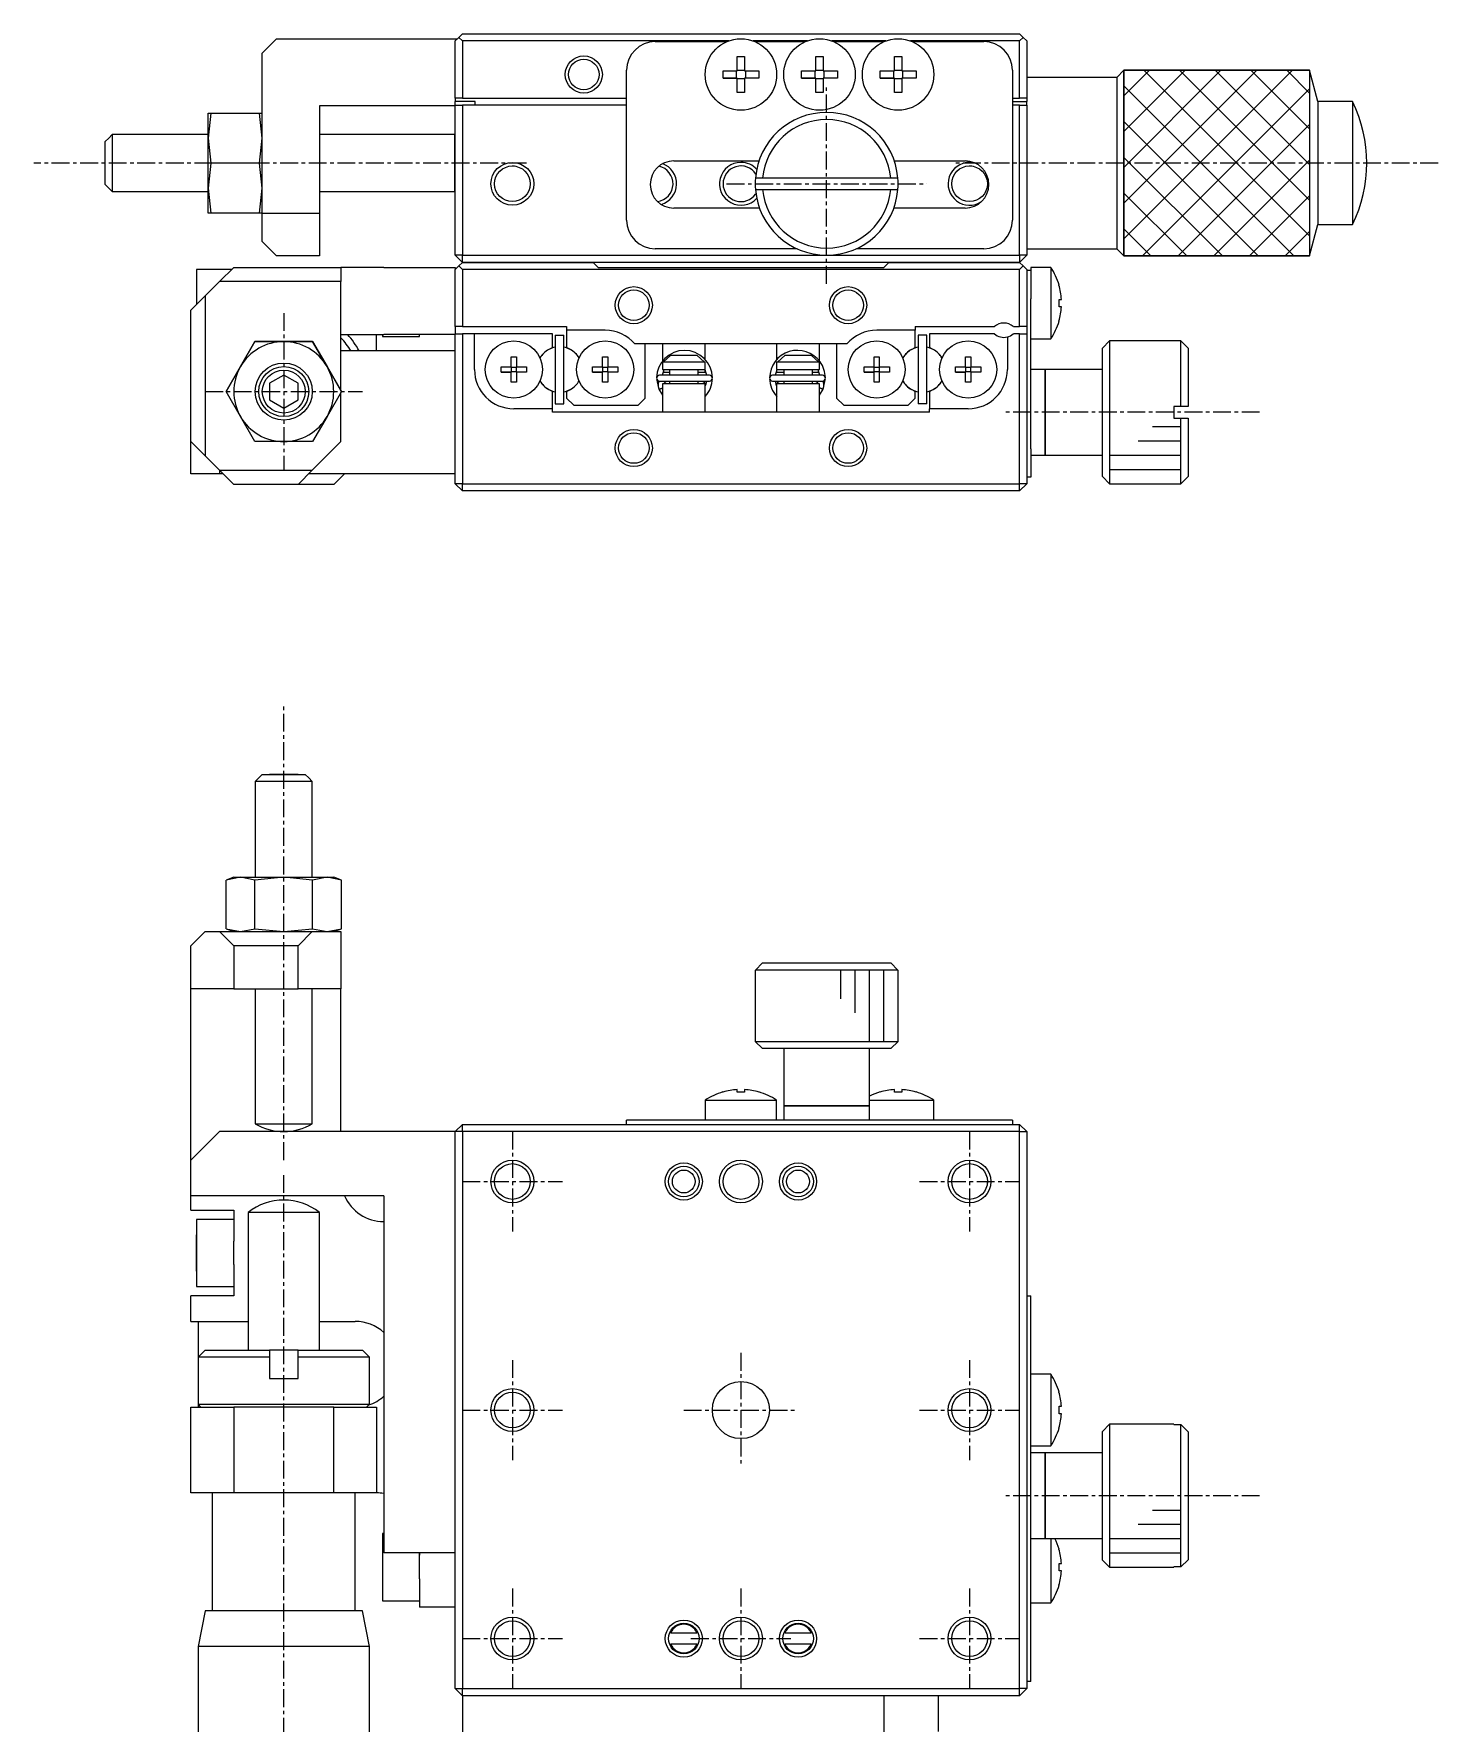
# Model space of a CAD drawing. Extents: x 10 to 349, y 10 to 216.
# Drawn here: x 71.9 to 170.2, y 97.7 to 216 of the extents above; entities that cross this region are included whole.
import ezdxf

# ---------------------------------------------------------------- set-up
doc = ezdxf.new("R2010")
doc.units = 0
doc.linetypes.add('CENTER', pattern=[2, 1.25, -0.25, 0.25, -0.25])
doc.layers.get('0').update_dxf_attribs({"linetype": 'CONTINUOUS'})
doc.layers.add('CENTER', color=1, linetype='CENTER')

msp = doc.modelspace()

# ---------------------------------------------------------------- linework, layer by layer
at = {"color": 7, "linetype": 'CONTINUOUS'}
for p, q in [((88.86, 215.64), (87.86, 214.64)), ((88.86, 215.64), (101.51, 215.64)), ((101.36, 215.49), (101.61, 215.74)), ((101.36, 211.49), (101.36, 215.49)), ((101.61, 215.74), (101.86, 215.99)), ((101.61, 215.74), (101.86, 215.49)), ((101.86, 215.99), (140.86, 215.99)), ((101.86, 215.49), (101.86, 211.49)), ((120.51, 215.49), (101.86, 215.49)), ((115.36, 215.44), (120.38, 215.44)), ((126.01, 215.49), (122.22, 215.49)), ((122.34, 215.44), (125.88, 215.44)), ((131.51, 215.49), (127.72, 215.49)), ((127.84, 215.44), (131.38, 215.44)), ((140.86, 215.49), (133.22, 215.49)), ((133.34, 215.44), (138.36, 215.44)), ((141.11, 215.74), (140.86, 215.99)), ((140.86, 215.49), (141.11, 215.74)), ((140.86, 211.49), (140.86, 215.49)), ((141.11, 215.74), (141.36, 215.49)), ((141.36, 215.49), (141.36, 211.49)), ((87.86, 208.94), (87.86, 214.64)), ((121.1, 214.4), (121.62, 214.4)), ((121.1, 213.4), (121.1, 214.4)), ((121.62, 214.4), (121.62, 213.4)), ((126.6, 214.4), (127.12, 214.4)), ((126.6, 213.4), (126.6, 214.4)), ((127.12, 214.4), (127.12, 213.4)), ((132.1, 214.4), (132.62, 214.4)), ((132.1, 213.4), (132.1, 214.4)), ((132.62, 214.4), (132.62, 213.4)), ((113.36, 202.94), (113.36, 213.44)), ((120.11, 212.88), (120.11, 213.4)), ((120.11, 213.4), (121.1, 213.4)), ((121.06, 212.88), (121.06, 213.4)), ((121.1, 213.44), (121.62, 213.44)), ((121.62, 213.4), (122.62, 213.4)), ((121.67, 213.4), (121.67, 212.88)), ((122.62, 213.4), (122.62, 212.88)), ((125.61, 212.88), (125.61, 213.4)), ((125.61, 213.4), (126.6, 213.4)), ((126.56, 212.88), (126.56, 213.4)), ((126.6, 213.44), (127.12, 213.44)), ((127.12, 213.4), (128.12, 213.4)), ((127.17, 213.4), (127.17, 212.88)), ((128.12, 213.4), (128.12, 212.88)), ((131.11, 212.88), (131.11, 213.4)), ((131.11, 213.4), (132.1, 213.4)), ((132.06, 212.88), (132.06, 213.4)), ((132.1, 213.44), (132.62, 213.44)), ((132.62, 213.4), (133.62, 213.4)), ((132.67, 213.4), (132.67, 212.88)), ((133.62, 213.4), (133.62, 212.88)), ((140.36, 213.44), (140.36, 202.94)), ((147.66, 212.94), (141.36, 212.94)), ((148.16, 213.44), (147.66, 212.94)), ((147.66, 212.94), (147.66, 200.94)), ((148.16, 213.44), (161.16, 213.44)), ((148.16, 200.44), (148.16, 213.44)), ((161.75, 211.24), (161.16, 213.44)), ((161.16, 213.44), (161.16, 200.44)), ((121.1, 212.88), (120.11, 212.88)), ((120.11, 212.88), (121.06, 212.88)), ((121.1, 212.88), (121.06, 212.88)), ((121.1, 211.88), (121.1, 212.88)), ((121.62, 212.84), (121.1, 212.84)), ((121.62, 211.88), (121.1, 211.88)), ((121.62, 212.88), (121.62, 211.88)), ((122.62, 212.88), (121.62, 212.88)), ((121.67, 212.88), (121.62, 212.88)), ((122.62, 212.88), (121.67, 212.88)), ((126.6, 212.88), (125.61, 212.88)), ((125.61, 212.88), (126.56, 212.88)), ((126.6, 212.88), (126.56, 212.88)), ((126.6, 211.88), (126.6, 212.88)), ((127.12, 212.84), (126.6, 212.84)), ((127.12, 211.88), (126.6, 211.88)), ((127.12, 212.88), (127.12, 211.88)), ((128.12, 212.88), (127.12, 212.88)), ((127.17, 212.88), (127.12, 212.88)), ((128.12, 212.88), (127.17, 212.88)), ((132.1, 212.88), (131.11, 212.88)), ((131.11, 212.88), (132.06, 212.88)), ((132.1, 212.88), (132.06, 212.88)), ((132.1, 211.88), (132.1, 212.88)), ((132.62, 212.84), (132.1, 212.84)), ((132.62, 211.88), (132.1, 211.88)), ((132.62, 212.88), (132.62, 211.88)), ((133.62, 212.88), (132.62, 212.88)), ((132.67, 212.88), (132.62, 212.88)), ((133.62, 212.88), (132.67, 212.88)), ((91.86, 210.94), (91.86, 203.44)), ((101.36, 210.94), (91.86, 210.94)), ((101.86, 211.49), (101.36, 211.49)), ((101.36, 211.49), (101.36, 211.24)), ((102.76, 211.24), (101.36, 211.24)), ((101.36, 210.99), (101.36, 211.24)), ((101.36, 200.49), (101.36, 210.99)), ((101.36, 210.99), (101.86, 210.99)), ((101.86, 211.49), (113.36, 211.49)), ((101.86, 210.99), (101.86, 200.49)), ((113.36, 210.99), (101.86, 210.99)), ((102.76, 210.99), (102.76, 211.24)), ((140.36, 211.49), (140.86, 211.49)), ((140.36, 211.24), (141.36, 211.24)), ((140.86, 210.99), (140.36, 210.99)), ((141.36, 211.49), (140.86, 211.49)), ((140.86, 200.49), (140.86, 210.99)), ((140.86, 210.99), (141.36, 210.99)), ((141.36, 211.49), (141.36, 211.24)), ((141.36, 210.99), (141.36, 211.24)), ((141.36, 210.99), (141.36, 200.49)), ((161.75, 211.24), (161.75, 202.64)), ((164.16, 211.24), (161.75, 211.24)), ((164.16, 211.24), (164.16, 202.64)), ((84.26, 210.44), (84.06, 208.69)), ((84.06, 210.44), (84.26, 210.44)), ((84.06, 208.69), (84.06, 210.44)), ((84.26, 210.44), (87.67, 210.44)), ((87.86, 208.69), (87.67, 210.44)), ((87.67, 210.44), (87.86, 210.44)), ((77.11, 208.69), (76.86, 208.44)), ((76.86, 206.94), (76.86, 208.44)), ((77.36, 208.94), (77.11, 208.69)), ((77.36, 208.94), (77.36, 206.94)), ((84.06, 208.94), (77.36, 208.94)), ((84.06, 208.69), (84.26, 206.94)), ((84.06, 205.19), (84.06, 208.69)), ((87.67, 206.94), (87.86, 208.69)), ((87.86, 204.94), (87.86, 208.94)), ((101.36, 208.94), (91.86, 208.94)), ((101.33, 204.94), (101.33, 208.94)), ((101.33, 206.94), (101.33, 207.48)), ((116.66, 207.09), (122.63, 207.09)), ((132.1, 207.09), (137.06, 207.09)), ((76.86, 205.44), (76.86, 206.94)), ((77.36, 206.94), (77.36, 204.94)), ((84.26, 206.94), (84.06, 205.19)), ((87.67, 206.94), (84.26, 206.94)), ((87.86, 205.19), (87.67, 206.94)), ((101.33, 204.94), (101.33, 206.94)), ((101.33, 204.94), (101.33, 206.94)), ((122.88, 205.89), (122.38, 205.89)), ((131.85, 205.89), (122.88, 205.89)), ((132.35, 205.89), (131.85, 205.89)), ((76.86, 205.44), (77.11, 205.19)), ((77.11, 205.19), (77.36, 204.94)), ((77.36, 204.94), (84.06, 204.94)), ((84.06, 205.19), (84.26, 203.44)), ((84.06, 203.44), (84.06, 205.19)), ((87.67, 203.44), (87.86, 205.19)), ((87.86, 203.44), (87.86, 204.94)), ((91.86, 204.94), (101.33, 204.94)), ((122.38, 205.09), (122.88, 205.09)), ((122.88, 205.09), (131.85, 205.09)), ((131.85, 205.09), (132.35, 205.09)), ((84.26, 203.44), (84.06, 203.44)), ((87.67, 203.44), (84.26, 203.44)), ((87.86, 203.44), (87.67, 203.44)), ((87.86, 203.44), (91.86, 203.44)), ((87.86, 201.44), (87.86, 203.44)), ((91.86, 203.44), (91.86, 200.44)), ((122.66, 203.79), (116.66, 203.79)), ((137.06, 203.79), (132.07, 203.79)), ((161.16, 200.44), (161.75, 202.64)), ((161.75, 202.64), (164.16, 202.64)), ((88.86, 200.44), (87.86, 201.44)), ((91.86, 200.44), (88.86, 200.44)), ((101.86, 200.49), (101.36, 200.49)), ((101.86, 199.99), (101.36, 200.49)), ((101.86, 199.99), (101.61, 199.74)), ((101.86, 200.49), (127.36, 200.49)), ((101.86, 199.99), (101.86, 200.49)), ((101.86, 199.99), (111.01, 199.99)), ((140.86, 199.99), (101.86, 199.99)), ((111.36, 199.64), (111.01, 199.99)), ((125.29, 200.94), (115.36, 200.94)), ((127.36, 200.49), (140.86, 200.49)), ((138.36, 200.94), (129.44, 200.94)), ((131.71, 199.99), (131.36, 199.64)), ((131.71, 199.99), (140.86, 199.99)), ((140.86, 200.49), (140.86, 199.99)), ((141.36, 200.49), (140.86, 199.99)), ((141.36, 200.49), (140.86, 200.49)), ((141.11, 199.74), (140.86, 199.99)), ((141.36, 200.94), (147.66, 200.94)), ((147.66, 200.94), (148.16, 200.44)), ((161.16, 200.44), (148.16, 200.44)), ((83.26, 199.49), (83.26, 197.04)), ((85.71, 199.49), (83.26, 199.49)), ((85.86, 199.64), (84.86, 198.64)), ((85.86, 199.64), (93.36, 199.64)), ((93.36, 199.64), (93.36, 198.64)), ((96.36, 199.64), (93.36, 199.64)), ((96.36, 199.64), (101.36, 199.64)), ((101.36, 199.49), (101.61, 199.74)), ((101.36, 199.64), (101.36, 199.49)), ((101.36, 195.49), (101.36, 199.49)), ((101.61, 199.74), (101.86, 199.49)), ((101.86, 199.49), (101.86, 195.49)), ((140.86, 199.49), (101.86, 199.49)), ((111.36, 199.64), (131.36, 199.64)), ((140.86, 199.49), (141.11, 199.74)), ((140.86, 195.49), (140.86, 199.49)), ((141.11, 199.74), (141.36, 199.49)), ((141.36, 199.49), (141.36, 195.49)), ((141.36, 199.44), (141.66, 199.44)), ((141.66, 199.64), (141.66, 199.44)), ((143.06, 199.64), (141.66, 199.64)), ((141.66, 199.44), (141.66, 197.44)), ((143.06, 199.64), (143.06, 194.64)), ((83.86, 197.64), (82.86, 196.64)), ((84.86, 198.64), (83.86, 197.64)), ((83.86, 197.64), (83.86, 186.44)), ((93.36, 198.64), (84.86, 198.64)), ((93.36, 191.01), (93.36, 198.64)), ((143.63, 198.4), (143.63, 198.4)), ((82.86, 187.44), (82.86, 196.64)), ((141.66, 196.07), (141.66, 197.44)), ((143.63, 196.88), (143.63, 197.4)), ((143.63, 197.4), (143.8, 197.4)), ((143.8, 196.88), (143.63, 196.88)), ((101.36, 195.49), (101.36, 194.99)), ((101.86, 195.49), (101.36, 195.49)), ((101.86, 195.49), (109.16, 195.49)), ((109.16, 195.49), (109.16, 195.24)), ((111.86, 195.24), (109.16, 195.24)), ((109.16, 195.24), (109.16, 194.04)), ((133.56, 195.24), (130.86, 195.24)), ((133.56, 195.49), (139.1, 195.49)), ((133.56, 195.49), (133.56, 195.24)), ((133.56, 194.04), (133.56, 195.24)), ((140.43, 195.49), (140.86, 195.49)), ((141.36, 195.49), (140.86, 195.49)), ((141.36, 195.49), (141.36, 194.99)), ((141.66, 186.94), (141.66, 196.07)), ((143.63, 195.88), (143.63, 195.88)), ((86.33, 192.69), (87.34, 194.44)), ((87.34, 194.44), (86.33, 192.69)), ((87.34, 194.44), (89.36, 194.44)), ((89.36, 194.44), (87.34, 194.44)), ((89.36, 194.44), (91.38, 194.44)), ((91.38, 194.44), (89.36, 194.44)), ((91.38, 194.44), (92.4, 192.69)), ((92.4, 192.69), (91.38, 194.44)), ((93.36, 194.94), (96.36, 194.94)), ((95.86, 193.79), (95.86, 194.94)), ((96.26, 194.94), (96.26, 194.79)), ((96.26, 194.79), (98.86, 194.79)), ((101.36, 194.94), (96.36, 194.94)), ((98.86, 194.79), (98.86, 194.94)), ((101.36, 193.79), (101.36, 194.99)), ((101.36, 194.99), (101.86, 194.99)), ((101.86, 194.99), (101.86, 184.49)), ((102.71, 194.99), (101.86, 194.99)), ((102.71, 192.49), (102.71, 194.99)), ((108.16, 194.99), (102.71, 194.99)), ((107.9, 193.89), (108.16, 194.04)), ((108.16, 194.04), (108.16, 194.99)), ((108.36, 194.89), (108.36, 190.09)), ((108.36, 194.89), (108.96, 194.89)), ((108.96, 190.09), (108.96, 194.89)), ((109.42, 193.89), (109.16, 194.04)), ((128.79, 194.29), (113.94, 194.29)), ((114.66, 190.49), (114.66, 194.29)), ((115.86, 194.29), (115.86, 193.07)), ((118.86, 193.18), (118.86, 194.29)), ((123.86, 194.29), (123.86, 193.18)), ((126.86, 193.07), (126.86, 194.29)), ((128.06, 194.29), (128.06, 190.49)), ((133.3, 193.89), (133.56, 194.04)), ((133.76, 194.89), (133.76, 190.09)), ((134.36, 194.89), (133.76, 194.89)), ((134.36, 190.09), (134.36, 194.89)), ((134.56, 194.99), (134.56, 194.04)), ((139.1, 194.99), (134.56, 194.99)), ((134.82, 193.89), (134.56, 194.04)), ((140.01, 194.77), (140.01, 192.49)), ((140.86, 194.99), (140.43, 194.99)), ((140.86, 184.49), (140.86, 194.99)), ((140.86, 194.99), (141.36, 194.99)), ((141.36, 194.99), (141.36, 184.49)), ((141.66, 194.64), (143.06, 194.64)), ((147.16, 194.49), (146.66, 193.99)), ((146.66, 189.49), (146.66, 193.99)), ((147.16, 194.49), (147.16, 189.49)), ((152.16, 194.49), (147.16, 194.49)), ((152.16, 189.89), (152.16, 194.49)), ((152.66, 193.99), (152.16, 194.49)), ((152.66, 193.99), (152.66, 189.89)), ((101.36, 193.79), (93.36, 193.79)), ((101.36, 185.19), (101.36, 193.79)), ((101.36, 185.19), (101.36, 193.79)), ((105.28, 193.38), (105.64, 193.38)), ((105.28, 192.67), (105.28, 193.38)), ((105.64, 193.38), (105.64, 192.67)), ((111.68, 193.38), (112.04, 193.38)), ((111.68, 192.67), (111.68, 193.38)), ((112.04, 193.38), (112.04, 192.67)), ((115.86, 193.07), (115.86, 193.07)), ((115.92, 192.99), (115.86, 192.99)), ((115.86, 192.99), (115.86, 192.49)), ((115.92, 192.99), (116.45, 193.49)), ((118.81, 192.99), (115.92, 192.99)), ((116.45, 193.49), (118.28, 193.49)), ((118.28, 193.49), (118.81, 192.99)), ((118.86, 192.99), (118.81, 192.99)), ((118.86, 193.18), (118.86, 193.18)), ((118.86, 192.49), (118.86, 192.99)), ((123.92, 192.99), (123.86, 192.99)), ((123.86, 192.99), (123.86, 192.49)), ((123.92, 192.99), (124.45, 193.49)), ((126.81, 192.99), (123.92, 192.99)), ((124.45, 193.49), (126.28, 193.49)), ((126.28, 193.49), (126.81, 192.99)), ((126.86, 192.99), (126.81, 192.99)), ((126.86, 192.49), (126.86, 192.99)), ((130.68, 193.38), (131.04, 193.38)), ((130.68, 192.67), (130.68, 193.38)), ((131.04, 193.38), (131.04, 192.67)), ((137.08, 193.38), (137.44, 193.38)), ((137.08, 192.67), (137.08, 193.38)), ((137.44, 193.38), (137.44, 192.67)), ((85.32, 190.94), (86.33, 192.69)), ((86.33, 192.69), (85.32, 190.94)), ((89.36, 192.1), (88.36, 191.52)), ((90.36, 191.52), (89.36, 192.1)), ((92.4, 192.69), (93.41, 190.94)), ((93.36, 191.01), (92.4, 192.69)), ((104.58, 192.67), (105.28, 192.67)), ((104.58, 192.31), (104.58, 192.67)), ((105.28, 192.31), (104.58, 192.31)), ((104.58, 192.31), (105.28, 192.31)), ((105.29, 192.66), (105.28, 192.67)), ((105.29, 192.32), (105.28, 192.31)), ((105.28, 191.61), (105.28, 192.31)), ((105.29, 192.66), (105.63, 192.66)), ((105.29, 192.32), (105.29, 192.66)), ((105.63, 192.32), (105.29, 192.32)), ((105.63, 192.66), (105.64, 192.67)), ((105.63, 192.66), (105.63, 192.32)), ((105.63, 192.32), (105.64, 192.31)), ((105.64, 192.67), (106.35, 192.67)), ((105.64, 192.31), (105.64, 191.61)), ((106.35, 192.31), (105.64, 192.31)), ((106.35, 192.31), (105.64, 192.31)), ((106.35, 192.67), (106.35, 192.31)), ((110.98, 192.67), (111.68, 192.67)), ((110.98, 192.31), (110.98, 192.67)), ((111.68, 192.31), (110.98, 192.31)), ((110.98, 192.31), (111.68, 192.31)), ((111.69, 192.66), (111.68, 192.67)), ((111.69, 192.32), (111.68, 192.31)), ((111.68, 191.61), (111.68, 192.31)), ((111.69, 192.66), (112.03, 192.66)), ((111.69, 192.32), (111.69, 192.66)), ((112.03, 192.32), (111.69, 192.32)), ((112.03, 192.66), (112.04, 192.67)), ((112.03, 192.66), (112.03, 192.32)), ((112.03, 192.32), (112.04, 192.31)), ((112.04, 192.67), (112.75, 192.67)), ((112.04, 192.31), (112.04, 191.61)), ((112.75, 192.31), (112.04, 192.31)), ((112.75, 192.31), (112.04, 192.31)), ((112.75, 192.67), (112.75, 192.31)), ((115.46, 191.86), (115.6, 191.18)), ((115.6, 191.61), (115.59, 191.58)), ((115.61, 191.64), (115.6, 191.61)), ((115.62, 191.68), (115.61, 191.64)), ((115.63, 191.69), (115.62, 191.68)), ((119.16, 192.08), (115.66, 192.08)), ((115.66, 191.68), (119.16, 191.68)), ((115.86, 192.49), (118.86, 192.49)), ((115.87, 192.08), (115.98, 192.49)), ((115.91, 192.29), (116.36, 192.29)), ((116.06, 191.6), (116.07, 191.61)), ((116.07, 191.61), (116.08, 191.62)), ((116.08, 191.62), (116.09, 191.63)), ((116.09, 191.63), (116.1, 191.64)), ((116.1, 191.64), (116.12, 191.65)), ((116.12, 191.65), (116.13, 191.65)), ((116.13, 191.65), (116.14, 191.66)), ((116.14, 191.66), (116.16, 191.67)), ((116.16, 191.67), (116.17, 191.67)), ((116.17, 191.67), (116.18, 191.67)), ((116.18, 191.67), (116.2, 191.68)), ((116.2, 191.68), (116.21, 191.68)), ((116.21, 191.68), (116.23, 191.68)), ((116.23, 191.68), (116.24, 191.68)), ((116.24, 191.68), (116.26, 191.68)), ((116.26, 191.68), (116.26, 191.68)), ((116.36, 192.49), (116.36, 192.08)), ((116.36, 191.68), (116.36, 191.49)), ((118.36, 192.08), (118.36, 192.49)), ((118.36, 192.29), (118.86, 192.29)), ((118.36, 191.49), (118.36, 191.68)), ((118.56, 191.68), (118.57, 191.68)), ((118.57, 191.68), (118.59, 191.68)), ((118.59, 191.68), (118.6, 191.68)), ((118.6, 191.68), (118.62, 191.68)), ((118.62, 191.68), (118.63, 191.68)), ((118.63, 191.68), (118.65, 191.67)), ((118.65, 191.67), (118.66, 191.67)), ((118.66, 191.67), (118.67, 191.66)), ((118.67, 191.66), (118.69, 191.66)), ((118.69, 191.66), (118.7, 191.65)), ((118.7, 191.65), (118.71, 191.64)), ((118.71, 191.64), (118.73, 191.64)), ((118.73, 191.64), (118.74, 191.63)), ((118.74, 191.63), (118.75, 191.62)), ((118.75, 191.62), (118.76, 191.61)), ((118.76, 191.61), (118.77, 191.6)), ((118.84, 192.49), (118.95, 192.08)), ((118.86, 192.29), (118.86, 192.43)), ((118.95, 191.68), (118.9, 191.46)), ((127.07, 192.08), (123.57, 192.08)), ((123.57, 191.68), (127.07, 191.68)), ((123.78, 192.08), (123.89, 192.49)), ((123.83, 191.46), (123.78, 191.68)), ((123.86, 192.49), (126.86, 192.49)), ((123.86, 192.43), (123.86, 192.43)), ((123.86, 192.43), (123.86, 192.29)), ((123.86, 192.29), (124.36, 192.29)), ((123.96, 191.6), (123.97, 191.61)), ((123.97, 191.61), (123.98, 191.62)), ((123.98, 191.62), (124, 191.63)), ((124, 191.63), (124.01, 191.64)), ((124.01, 191.64), (124.02, 191.65)), ((124.02, 191.65), (124.03, 191.65)), ((124.03, 191.65), (124.05, 191.66)), ((124.05, 191.66), (124.06, 191.67)), ((124.06, 191.67), (124.08, 191.67)), ((124.08, 191.67), (124.09, 191.67)), ((124.09, 191.67), (124.1, 191.68)), ((124.1, 191.68), (124.12, 191.68)), ((124.12, 191.68), (124.13, 191.68)), ((124.13, 191.68), (124.15, 191.68)), ((124.15, 191.68), (124.16, 191.68)), ((124.16, 191.68), (124.17, 191.68)), ((124.36, 192.49), (124.36, 192.08)), ((124.36, 191.68), (124.36, 191.49)), ((126.36, 192.08), (126.36, 192.49)), ((126.36, 192.29), (126.81, 192.29)), ((126.36, 191.49), (126.36, 191.68)), ((126.47, 191.68), (126.48, 191.68)), ((126.48, 191.68), (126.49, 191.68)), ((126.49, 191.68), (126.51, 191.68)), ((126.51, 191.68), (126.52, 191.68)), ((126.52, 191.68), (126.54, 191.68)), ((126.54, 191.68), (126.55, 191.67)), ((126.55, 191.67), (126.57, 191.67)), ((126.57, 191.67), (126.58, 191.66)), ((126.58, 191.66), (126.59, 191.66)), ((126.59, 191.66), (126.61, 191.65)), ((126.61, 191.65), (126.62, 191.64)), ((126.62, 191.64), (126.63, 191.64)), ((126.63, 191.64), (126.64, 191.63)), ((126.64, 191.63), (126.66, 191.62)), ((126.66, 191.62), (126.67, 191.61)), ((126.67, 191.61), (126.68, 191.6)), ((126.74, 192.49), (126.86, 192.08)), ((127.11, 191.66), (127.1, 191.69)), ((127.11, 191.11), (127.27, 191.86)), ((127.13, 191.62), (127.11, 191.66)), ((127.14, 191.59), (127.13, 191.62)), ((129.98, 192.67), (130.68, 192.67)), ((129.98, 192.31), (129.98, 192.67)), ((130.68, 192.31), (129.98, 192.31)), ((129.98, 192.31), (130.68, 192.31)), ((130.69, 192.66), (130.68, 192.67)), ((130.69, 192.32), (130.68, 192.31)), ((130.68, 191.61), (130.68, 192.31)), ((130.69, 192.66), (131.03, 192.66)), ((130.69, 192.32), (130.69, 192.66)), ((131.03, 192.32), (130.69, 192.32)), ((131.03, 192.66), (131.04, 192.67)), ((131.03, 192.66), (131.03, 192.32)), ((131.03, 192.32), (131.04, 192.31)), ((131.04, 192.67), (131.75, 192.67)), ((131.04, 192.31), (131.04, 191.61)), ((131.75, 192.31), (131.04, 192.31)), ((131.75, 192.31), (131.04, 192.31)), ((131.75, 192.67), (131.75, 192.31)), ((136.38, 192.67), (137.08, 192.67)), ((136.38, 192.31), (136.38, 192.67)), ((137.08, 192.31), (136.38, 192.31)), ((136.38, 192.31), (137.08, 192.31)), ((137.09, 192.66), (137.08, 192.67)), ((137.09, 192.32), (137.08, 192.31)), ((137.08, 191.61), (137.08, 192.31)), ((137.09, 192.66), (137.43, 192.66)), ((137.09, 192.32), (137.09, 192.66)), ((137.43, 192.32), (137.09, 192.32)), ((137.43, 192.66), (137.44, 192.67)), ((137.43, 192.66), (137.43, 192.32)), ((137.43, 192.32), (137.44, 192.31)), ((137.44, 192.67), (138.15, 192.67)), ((137.44, 192.31), (137.44, 191.61)), ((138.15, 192.31), (137.44, 192.31)), ((138.15, 192.31), (137.44, 192.31)), ((138.15, 192.67), (138.15, 192.31)), ((142.66, 192.49), (141.66, 192.49)), ((142.66, 192.49), (142.66, 189.49)), ((142.66, 186.49), (142.66, 192.49)), ((146.66, 192.49), (142.66, 192.49)), ((86.33, 189.19), (85.32, 190.94)), ((88.36, 191.52), (88.36, 190.36)), ((90.36, 190.36), (90.36, 191.52)), ((93.41, 190.94), (92.4, 189.19)), ((93.41, 190.94), (93.36, 191.01)), ((93.36, 187.44), (93.36, 190.87)), ((105.64, 191.61), (105.28, 191.61)), ((108.16, 190.94), (107.9, 191.09)), ((108.16, 189.74), (108.16, 190.94)), ((109.16, 190.94), (109.42, 191.09)), ((109.16, 190.94), (109.16, 190.49)), ((109.16, 190.49), (109.66, 189.99)), ((112.04, 191.61), (111.68, 191.61)), ((114.16, 189.99), (114.66, 190.49)), ((115.57, 191.48), (115.56, 191.44)), ((115.56, 191.44), (115.56, 191.41)), ((115.56, 191.41), (115.56, 191.37)), ((115.56, 191.37), (115.56, 191.34)), ((115.56, 191.34), (115.57, 191.31)), ((115.58, 191.55), (115.57, 191.51)), ((115.57, 191.51), (115.57, 191.48)), ((115.57, 191.31), (115.57, 191.27)), ((115.57, 191.27), (115.58, 191.24)), ((115.59, 191.58), (115.58, 191.55)), ((115.58, 191.24), (115.59, 191.2)), ((115.59, 191.2), (115.6, 191.17)), ((115.6, 191.17), (115.61, 191.14)), ((115.61, 191.14), (115.62, 191.12)), ((115.62, 191.11), (115.86, 191.19)), ((115.62, 191.12), (115.86, 190.7)), ((115.62, 191.12), (115.62, 191.12)), ((115.62, 191.12), (115.62, 191.12)), ((115.62, 191.12), (115.62, 191.12)), ((115.62, 191.12), (115.63, 191.12)), ((115.63, 191.12), (115.63, 191.12)), ((115.63, 191.12), (115.64, 191.12)), ((115.64, 191.12), (115.64, 191.12)), ((115.64, 191.12), (115.65, 191.12)), ((115.65, 191.12), (115.66, 191.12)), ((115.66, 191.12), (115.67, 191.12)), ((115.67, 191.12), (115.68, 191.13)), ((115.68, 191.13), (115.7, 191.13)), ((115.7, 191.13), (115.71, 191.13)), ((115.71, 191.13), (115.72, 191.14)), ((115.72, 191.14), (115.73, 191.14)), ((115.73, 191.14), (115.75, 191.15)), ((115.75, 191.15), (115.76, 191.15)), ((115.76, 191.15), (115.78, 191.16)), ((115.78, 191.16), (115.79, 191.16)), ((115.79, 191.16), (115.81, 191.17)), ((115.81, 191.17), (115.82, 191.18)), ((115.82, 191.18), (115.84, 191.18)), ((115.84, 191.18), (115.85, 191.19)), ((115.85, 191.19), (115.86, 191.2)), ((118.86, 191.49), (115.86, 191.49)), ((115.86, 191.49), (115.86, 189.49)), ((115.98, 191.5), (115.99, 191.51)), ((115.98, 191.49), (115.98, 191.5)), ((115.99, 191.52), (116, 191.54)), ((115.99, 191.51), (115.99, 191.52)), ((116, 191.54), (116.01, 191.55)), ((116.01, 191.55), (116.02, 191.56)), ((116.02, 191.56), (116.03, 191.57)), ((116.03, 191.58), (116.05, 191.59)), ((116.03, 191.57), (116.03, 191.58)), ((116.05, 191.59), (116.06, 191.6)), ((118.77, 191.6), (118.78, 191.59)), ((118.78, 191.59), (118.79, 191.58)), ((118.79, 191.58), (118.8, 191.57)), ((118.8, 191.57), (118.81, 191.55)), ((118.81, 191.55), (118.82, 191.54)), ((118.82, 191.54), (118.83, 191.53)), ((118.83, 191.53), (118.83, 191.52)), ((118.83, 191.52), (118.84, 191.5)), ((118.84, 191.5), (118.84, 191.49)), ((118.86, 189.49), (118.86, 191.49)), ((118.9, 191.46), (118.86, 191.34)), ((119.2, 191.12), (119.21, 191.12)), ((119.21, 191.12), (119.2, 191.12)), ((119.21, 191.12), (119.22, 191.17)), ((119.21, 191.12), (119.21, 191.12)), ((119.22, 191.17), (119.22, 191.17)), ((119.22, 191.17), (119.22, 191.17)), ((119.22, 191.17), (119.23, 191.17)), ((119.23, 191.17), (119.23, 191.18)), ((119.23, 191.18), (119.23, 191.18)), ((119.23, 191.18), (119.23, 191.18)), ((119.23, 191.18), (119.23, 191.18)), ((119.23, 191.18), (119.23, 191.18)), ((119.23, 191.18), (119.23, 191.18)), ((119.23, 191.18), (119.23, 191.18)), ((123.5, 191.18), (123.5, 191.18)), ((123.5, 191.18), (123.5, 191.18)), ((123.5, 191.18), (123.5, 191.18)), ((123.5, 191.18), (123.5, 191.17)), ((123.5, 191.17), (123.5, 191.17)), ((123.5, 191.17), (123.52, 191.12)), ((123.52, 191.13), (123.52, 191.12)), ((123.52, 191.12), (123.52, 191.12)), ((123.52, 191.12), (123.52, 191.12)), ((123.52, 191.12), (123.52, 191.12)), ((123.86, 191.34), (123.83, 191.46)), ((126.86, 191.49), (123.86, 191.49)), ((123.86, 191.49), (123.86, 189.49)), ((123.89, 191.51), (123.9, 191.52)), ((123.89, 191.5), (123.89, 191.51)), ((123.89, 191.49), (123.89, 191.5)), ((123.9, 191.52), (123.91, 191.54)), ((123.91, 191.55), (123.92, 191.56)), ((123.91, 191.54), (123.91, 191.55)), ((123.92, 191.56), (123.93, 191.57)), ((123.93, 191.57), (123.94, 191.58)), ((123.94, 191.58), (123.95, 191.59)), ((123.95, 191.59), (123.96, 191.6)), ((126.68, 191.6), (126.69, 191.59)), ((126.69, 191.59), (126.7, 191.58)), ((126.7, 191.58), (126.71, 191.57)), ((126.71, 191.57), (126.72, 191.55)), ((126.72, 191.55), (126.72, 191.54)), ((126.72, 191.54), (126.73, 191.53)), ((126.73, 191.53), (126.74, 191.52)), ((126.74, 191.52), (126.74, 191.5)), ((126.74, 191.5), (126.75, 191.49)), ((126.86, 189.49), (126.86, 191.49)), ((126.88, 191.19), (126.86, 191.2)), ((127.11, 191.11), (126.86, 191.19)), ((126.86, 190.7), (127.11, 191.12)), ((126.89, 191.18), (126.88, 191.19)), ((126.91, 191.18), (126.89, 191.18)), ((126.92, 191.17), (126.91, 191.18)), ((126.94, 191.16), (126.92, 191.17)), ((126.95, 191.16), (126.94, 191.16)), ((126.97, 191.15), (126.95, 191.16)), ((126.98, 191.15), (126.97, 191.15)), ((126.99, 191.14), (126.98, 191.15)), ((127.01, 191.14), (126.99, 191.14)), ((127.02, 191.13), (127.01, 191.14)), ((127.03, 191.13), (127.02, 191.13)), ((127.04, 191.13), (127.03, 191.13)), ((127.06, 191.12), (127.04, 191.13)), ((127.07, 191.12), (127.06, 191.12)), ((127.08, 191.12), (127.07, 191.12)), ((127.07, 191.12), (127.07, 191.12)), ((127.09, 191.12), (127.08, 191.12)), ((127.1, 191.12), (127.09, 191.12)), ((127.11, 191.12), (127.1, 191.12)), ((127.1, 191.12), (127.1, 191.12)), ((127.11, 191.12), (127.12, 191.15)), ((127.11, 191.12), (127.11, 191.12)), ((127.11, 191.12), (127.11, 191.12)), ((127.11, 191.12), (127.11, 191.12)), ((127.12, 191.15), (127.13, 191.18)), ((127.13, 191.18), (127.14, 191.22)), ((127.15, 191.56), (127.14, 191.59)), ((127.14, 191.22), (127.15, 191.25)), ((127.15, 191.52), (127.15, 191.56)), ((127.16, 191.49), (127.15, 191.52)), ((127.15, 191.25), (127.16, 191.28)), ((127.16, 191.46), (127.16, 191.49)), ((127.17, 191.42), (127.16, 191.46)), ((127.16, 191.32), (127.17, 191.35)), ((127.16, 191.28), (127.16, 191.32)), ((127.17, 191.39), (127.17, 191.42)), ((127.17, 191.35), (127.17, 191.39)), ((128.06, 190.49), (128.56, 189.99)), ((131.04, 191.61), (130.68, 191.61)), ((133.06, 189.99), (133.56, 190.49)), ((133.56, 190.94), (133.3, 191.09)), ((133.56, 190.49), (133.56, 190.94)), ((134.56, 190.94), (134.82, 191.09)), ((134.56, 190.94), (134.56, 189.74)), ((137.44, 191.61), (137.08, 191.61)), ((88.36, 190.36), (89.36, 189.79)), ((88.36, 190.36), (89.36, 189.79)), ((89.36, 189.79), (90.36, 190.36)), ((89.36, 189.79), (90.36, 190.36)), ((108.16, 189.74), (105.46, 189.74)), ((108.16, 189.49), (108.16, 189.74)), ((134.56, 189.49), (108.16, 189.49)), ((108.36, 190.09), (108.96, 190.09)), ((109.66, 189.99), (114.16, 189.99)), ((128.56, 189.99), (133.06, 189.99)), ((134.36, 190.09), (133.76, 190.09)), ((137.26, 189.74), (134.56, 189.74)), ((134.56, 189.49), (134.56, 189.74)), ((142.66, 189.49), (142.66, 186.49)), ((146.66, 184.99), (146.66, 189.49)), ((147.16, 189.49), (147.16, 184.49)), ((151.66, 189.89), (151.66, 189.09)), ((152.16, 189.89), (151.66, 189.89)), ((152.66, 189.89), (152.16, 189.89)), ((87.34, 187.44), (86.33, 189.19)), ((92.4, 189.19), (91.38, 187.44)), ((151.66, 189.09), (152.16, 189.09)), ((152.16, 184.49), (152.16, 189.09)), ((152.16, 189.09), (152.66, 189.09)), ((152.66, 189.09), (152.66, 184.99)), ((82.86, 187.44), (83.86, 186.44)), ((82.86, 185.19), (82.86, 187.44)), ((89.36, 187.44), (87.34, 187.44)), ((91.38, 187.44), (89.36, 187.44)), ((91.36, 185.44), (93.36, 187.44)), ((141.66, 186.94), (141.66, 184.94)), ((83.86, 186.44), (84.86, 185.44)), ((141.66, 186.49), (142.66, 186.49)), ((142.66, 186.49), (146.66, 186.49)), ((84.86, 185.19), (82.86, 185.19)), ((84.86, 185.44), (91.36, 185.44)), ((84.86, 185.44), (85.86, 184.44)), ((84.86, 185.44), (84.86, 185.19)), ((85.11, 185.19), (84.86, 185.19)), ((90.36, 184.44), (91.36, 185.44)), ((101.36, 185.19), (91.11, 185.19)), ((92.86, 184.44), (93.61, 185.19)), ((101.36, 184.49), (101.36, 185.19)), ((141.66, 184.94), (141.36, 184.94)), ((146.66, 184.99), (147.16, 184.49)), ((152.16, 184.49), (152.66, 184.99)), ((90.36, 184.44), (85.86, 184.44)), ((92.86, 184.44), (90.36, 184.44)), ((101.86, 183.99), (101.36, 184.49)), ((101.86, 184.49), (101.36, 184.49)), ((101.86, 184.49), (140.86, 184.49)), ((101.86, 183.99), (101.86, 184.49)), ((140.86, 183.99), (101.86, 183.99)), ((140.86, 183.99), (140.86, 184.49)), ((141.36, 184.49), (140.86, 184.49)), ((140.86, 183.99), (141.36, 184.49)), ((147.16, 184.49), (152.16, 184.49)), ((87.61, 163.89), (87.36, 163.64)), ((91.36, 163.64), (87.36, 163.64)), ((87.36, 163.64), (87.36, 156.94)), ((87.86, 164.14), (87.61, 163.89)), ((87.86, 164.14), (90.86, 164.14)), ((87.86, 164.14), (90.86, 164.14)), ((89.36, 164.14), (88.36, 164.14)), ((88.36, 164.14), (89.36, 164.14)), ((89.36, 164.14), (90.36, 164.14)), ((90.36, 164.14), (89.36, 164.14)), ((91.11, 163.89), (90.86, 164.14)), ((91.36, 163.64), (91.11, 163.89)), ((91.36, 156.94), (91.36, 163.64)), ((86.33, 156.94), (85.32, 156.74)), ((85.86, 156.94), (85.32, 156.74)), ((85.32, 153.34), (85.32, 156.74)), ((85.86, 156.94), (86.33, 156.94)), ((86.33, 156.94), (89.36, 156.94)), ((87.34, 156.74), (86.33, 156.94)), ((89.36, 156.94), (87.34, 156.74)), ((87.34, 153.34), (87.34, 156.74)), ((89.36, 156.94), (92.4, 156.94)), ((91.38, 156.74), (89.36, 156.94)), ((92.4, 156.94), (91.38, 156.74)), ((91.38, 153.34), (91.38, 156.74)), ((92.4, 156.94), (92.86, 156.94)), ((93.41, 156.74), (92.4, 156.94)), ((93.41, 156.74), (92.86, 156.94)), ((93.41, 153.34), (93.41, 156.74)), ((82.86, 152.14), (83.86, 153.14)), ((83.86, 153.14), (84.86, 153.14)), ((84.86, 153.14), (85.86, 152.14)), ((84.86, 153.14), (87.36, 153.14)), ((85.32, 153.34), (86.33, 153.14)), ((85.32, 153.34), (85.86, 153.14)), ((86.33, 153.14), (87.34, 153.34)), ((87.34, 153.34), (89.36, 153.14)), ((87.36, 153.14), (91.36, 153.14)), ((89.36, 153.14), (91.38, 153.34)), ((90.36, 152.14), (91.36, 153.14)), ((91.36, 153.14), (93.36, 153.14)), ((91.38, 153.34), (92.4, 153.14)), ((92.4, 153.14), (93.41, 153.34)), ((92.86, 153.14), (93.41, 153.34)), ((93.36, 153.14), (93.36, 149.14)), ((82.86, 149.14), (82.86, 152.14)), ((85.86, 152.14), (85.86, 149.14)), ((90.36, 152.14), (85.86, 152.14)), ((90.36, 149.14), (90.36, 152.14)), ((122.38, 150.44), (122.88, 150.94)), ((132.35, 150.44), (122.38, 150.44)), ((122.38, 149.94), (122.38, 150.44)), ((122.88, 150.94), (131.85, 150.94)), ((131.85, 150.94), (132.35, 150.44)), ((132.35, 150.44), (132.35, 149.94)), ((85.86, 149.14), (82.86, 149.14)), ((82.86, 137.14), (82.86, 149.14)), ((85.86, 149.14), (90.36, 149.14)), ((87.36, 149.14), (87.36, 139.68)), ((93.36, 149.14), (90.36, 149.14)), ((91.36, 139.68), (91.36, 149.14)), ((93.36, 139.14), (93.36, 149.14)), ((122.36, 149.94), (122.38, 149.94)), ((122.36, 149.94), (122.36, 145.44)), ((132.35, 149.94), (132.36, 149.94)), ((132.36, 145.44), (132.36, 149.94)), ((122.36, 145.44), (132.36, 145.44)), ((122.36, 145.44), (122.86, 144.94)), ((131.86, 144.94), (122.86, 144.94)), ((124.36, 144.94), (124.36, 140.94)), ((130.36, 140.94), (130.36, 144.94)), ((131.86, 144.94), (132.36, 145.44)), ((121.1, 141.9), (121.1, 142.08)), ((121.62, 142.08), (121.62, 141.9)), ((132.1, 141.9), (132.1, 142.08)), ((132.62, 142.08), (132.62, 141.9)), ((118.86, 141.33), (123.86, 141.33)), ((118.86, 141.33), (118.86, 139.94)), ((120.11, 141.9), (120.1, 141.91)), ((120.11, 141.9), (120.1, 141.91)), ((121.62, 141.9), (121.1, 141.9)), ((122.63, 141.91), (122.62, 141.9)), ((122.63, 141.91), (122.62, 141.9)), ((123.86, 139.94), (123.86, 141.33)), ((124.36, 140.94), (130.36, 140.94)), ((130.36, 140.94), (124.36, 140.94)), ((124.36, 140.94), (124.36, 139.94)), ((130.36, 141.33), (134.86, 141.33)), ((130.36, 139.94), (130.36, 140.94)), ((131.11, 141.9), (131.1, 141.91)), ((131.11, 141.9), (131.1, 141.91)), ((132.62, 141.9), (132.1, 141.9)), ((133.63, 141.91), (133.62, 141.9)), ((133.63, 141.91), (133.62, 141.9)), ((134.86, 139.94), (134.86, 141.33)), ((87.36, 139.68), (91.36, 139.68)), ((87.36, 139.68), (91.36, 139.68)), ((101.86, 139.64), (101.36, 139.14)), ((101.86, 139.14), (101.86, 139.64)), ((101.86, 139.64), (140.86, 139.64)), ((140.36, 139.94), (113.36, 139.94)), ((113.36, 139.64), (113.36, 139.94)), ((140.36, 139.94), (140.36, 139.64)), ((140.86, 139.14), (140.86, 139.64)), ((141.36, 139.14), (140.86, 139.64)), ((84.86, 139.14), (82.86, 137.14)), ((101.36, 139.14), (84.86, 139.14)), ((101.86, 139.14), (101.36, 139.14)), ((101.36, 100.14), (101.36, 139.14)), ((140.86, 139.14), (101.86, 139.14)), ((101.86, 139.14), (101.86, 100.14)), ((140.86, 100.14), (140.86, 139.14)), ((140.86, 139.14), (141.36, 139.14)), ((141.36, 139.14), (141.36, 100.14)), ((82.86, 134.64), (82.86, 137.14)), ((82.86, 133.64), (82.86, 134.64)), ((96.36, 134.64), (82.86, 134.64)), ((96.36, 134.64), (96.36, 109.64)), ((82.86, 133.64), (85.86, 133.64)), ((83.26, 132.99), (83.26, 130.64)), ((83.26, 132.99), (83.26, 128.29)), ((85.86, 132.99), (83.26, 132.99)), ((85.86, 133.64), (85.86, 131.47)), ((91.86, 133.46), (86.86, 133.46)), ((86.86, 133.46), (86.86, 123.84)), ((91.86, 123.84), (91.86, 133.46)), ((83.26, 131.28), (83.26, 131.91)), ((83.26, 131.91), (83.26, 131.28)), ((85.86, 130.64), (85.86, 131.47)), ((83.26, 130.01), (83.26, 131.28)), ((83.26, 131.28), (83.26, 130.01)), ((83.26, 130.64), (83.26, 128.29)), ((85.86, 129.82), (85.86, 130.64)), ((83.26, 129.37), (83.26, 130.01)), ((83.26, 130.01), (83.26, 129.37)), ((85.86, 129.82), (85.86, 127.64)), ((83.26, 128.29), (85.86, 128.29)), ((82.86, 125.84), (82.86, 127.64)), ((85.86, 127.64), (82.86, 127.64)), ((141.36, 127.64), (141.66, 127.64)), ((141.66, 100.64), (141.66, 127.64)), ((82.86, 125.84), (86.86, 125.84)), ((83.36, 125.84), (83.36, 123.34)), ((91.86, 125.84), (94.36, 125.84)), ((83.86, 123.84), (83.36, 123.34)), ((88.36, 123.34), (83.36, 123.34)), ((83.36, 123.34), (83.36, 120.04)), ((83.86, 123.84), (88.36, 123.84)), ((90.36, 123.84), (88.36, 123.84)), ((88.36, 123.84), (88.36, 123.34)), ((88.36, 123.34), (88.36, 121.84)), ((90.36, 123.34), (90.36, 123.84)), ((90.36, 123.84), (94.86, 123.84)), ((95.36, 123.34), (90.36, 123.34)), ((90.36, 121.84), (90.36, 123.34)), ((95.36, 123.34), (94.86, 123.84)), ((95.36, 120.04), (95.36, 123.34)), ((88.36, 121.84), (90.36, 121.84)), ((143.06, 122.14), (141.66, 122.14)), ((143.06, 122.14), (143.06, 117.14)), ((143.63, 120.9), (143.63, 120.9)), ((143.63, 120.9), (143.63, 120.9)), ((82.86, 113.84), (82.86, 119.84)), ((82.86, 119.84), (85.86, 119.84)), ((83.36, 120.04), (89.36, 120.04)), ((83.36, 120.04), (83.36, 119.84)), ((83.36, 120.04), (83.56, 119.84)), ((85.86, 119.84), (85.86, 113.84)), ((92.86, 119.84), (85.86, 119.84)), ((89.36, 120.04), (95.36, 120.04)), ((92.86, 113.84), (92.86, 119.84)), ((92.86, 119.84), (95.86, 119.84)), ((95.16, 119.84), (95.36, 120.04)), ((95.86, 119.84), (95.86, 113.84)), ((143.63, 119.9), (143.8, 119.9)), ((143.63, 119.38), (143.63, 119.9)), ((143.8, 119.38), (143.63, 119.38)), ((143.63, 118.38), (143.63, 118.38)), ((143.63, 118.38), (143.63, 118.38)), ((147.16, 118.64), (146.66, 118.14)), ((147.16, 118.64), (147.16, 108.64)), ((151.66, 118.64), (147.16, 118.64)), ((151.66, 118.64), (151.66, 118.63)), ((151.66, 118.63), (152.16, 118.63)), ((152.16, 108.66), (152.16, 118.63)), ((152.16, 118.63), (152.66, 118.12)), ((141.66, 117.14), (143.06, 117.14)), ((146.66, 109.14), (146.66, 118.14)), ((152.66, 118.12), (152.66, 109.16)), ((142.66, 116.64), (141.66, 116.64)), ((142.66, 116.64), (142.66, 110.64)), ((142.66, 110.64), (142.66, 116.64)), ((146.66, 116.64), (142.66, 116.64)), ((85.86, 113.84), (82.86, 113.84)), ((84.36, 113.84), (84.36, 105.59)), ((92.86, 113.84), (85.86, 113.84)), ((95.86, 113.84), (92.86, 113.84)), ((94.36, 105.59), (94.36, 113.84)), ((96.26, 110.99), (96.26, 108.64)), ((96.36, 110.99), (96.26, 110.99)), ((141.66, 110.64), (142.66, 110.64)), ((142.66, 110.64), (146.66, 110.64)), ((143.06, 110.64), (143.06, 106.14)), ((101.36, 109.64), (96.36, 109.64)), ((98.86, 109.47), (98.86, 109.64)), ((98.86, 109.64), (98.86, 109.47)), ((98.86, 108.64), (98.86, 109.47)), ((143.63, 109.9), (143.63, 109.9)), ((143.63, 109.9), (143.63, 109.9)), ((143.63, 108.9), (143.8, 108.9)), ((143.63, 108.38), (143.63, 108.9)), ((146.66, 109.14), (147.16, 108.64)), ((152.66, 109.16), (152.16, 108.66)), ((96.26, 108.64), (96.26, 106.29)), ((98.86, 107.82), (98.86, 108.64)), ((98.86, 107.82), (98.86, 105.84)), ((143.8, 108.38), (143.63, 108.38)), ((147.16, 108.64), (151.66, 108.64)), ((152.16, 108.66), (151.66, 108.66)), ((151.66, 108.66), (151.66, 108.64)), ((143.63, 107.38), (143.63, 107.38)), ((143.63, 107.38), (143.63, 107.38)), ((83.86, 105.59), (83.36, 103.09)), ((94.86, 105.59), (83.86, 105.59)), ((95.36, 103.09), (94.86, 105.59)), ((96.26, 106.29), (98.86, 106.29)), ((101.36, 105.84), (98.86, 105.84)), ((141.66, 106.14), (143.06, 106.14)), ((95.36, 103.09), (83.36, 103.09)), ((83.36, 103.09), (83.36, 93.34)), ((95.36, 93.34), (95.36, 103.09)), ((116.45, 104.04), (116.37, 104.04)), ((116.37, 103.24), (116.45, 103.24)), ((116.45, 104.04), (118.28, 104.04)), ((118.28, 103.24), (116.45, 103.24)), ((118.36, 104.04), (118.28, 104.04)), ((118.28, 103.24), (118.36, 103.24)), ((124.45, 104.04), (124.37, 104.04)), ((124.37, 103.24), (124.45, 103.24)), ((124.45, 104.04), (126.28, 104.04)), ((126.28, 103.24), (124.45, 103.24)), ((126.36, 104.04), (126.28, 104.04)), ((126.28, 103.24), (126.36, 103.24)), ((141.66, 100.64), (141.36, 100.64)), ((101.36, 100.14), (101.86, 100.14)), ((101.36, 100.14), (101.86, 99.64)), ((101.86, 99.64), (101.86, 100.14)), ((101.86, 100.14), (140.86, 100.14)), ((140.86, 99.64), (101.86, 99.64)), ((101.86, 99.64), (101.86, 83.14)), ((131.36, 99.64), (131.36, 94.64)), ((135.16, 99.64), (135.16, 97.14)), ((141.36, 100.14), (140.86, 100.14)), ((140.86, 99.64), (140.86, 100.14)), ((140.86, 99.64), (141.36, 100.14))]:
    msp.add_line(p, q, dxfattribs=at)
at = {"color": 3, "linetype": 'CONTINUOUS'}
for p, q in [((148.16, 213.44), (148.16, 200.44)), ((161.16, 213.44), (148.16, 213.44)), ((148.16, 211.64), (149.96, 213.44)), ((148.16, 209.14), (152.46, 213.44)), ((148.16, 206.64), (154.96, 213.44)), ((148.16, 204.14), (157.46, 213.44)), ((148.16, 201.64), (159.96, 213.44)), ((149.56, 213.44), (161.16, 201.84)), ((152.06, 213.44), (161.16, 204.34)), ((154.56, 213.44), (161.16, 206.84)), ((157.06, 213.44), (161.16, 209.34)), ((159.56, 213.44), (161.16, 211.84)), ((161.16, 213.44), (161.16, 200.44)), ((148.16, 212.34), (160.06, 200.44)), ((149.46, 200.44), (161.16, 212.14)), ((148.16, 209.84), (157.56, 200.44)), ((151.96, 200.44), (161.16, 209.64)), ((148.16, 207.34), (155.06, 200.44)), ((154.46, 200.44), (161.16, 207.14)), ((105.51, 206.73), (105.36, 206.74)), ((121.51, 206.73), (121.36, 206.74)), ((137.51, 206.73), (137.36, 206.74)), ((148.16, 204.84), (152.56, 200.44)), ((156.96, 200.44), (161.16, 204.64)), ((148.16, 202.34), (150.06, 200.44)), ((159.46, 200.44), (161.16, 202.14)), ((148.16, 200.44), (161.16, 200.44)), ((150.16, 188.49), (152.16, 188.49)), ((149.16, 187.49), (152.16, 187.49)), ((147.16, 186.49), (152.16, 186.49)), ((147.16, 185.49), (152.16, 185.49)), ((128.36, 148.44), (128.36, 150.44)), ((129.36, 147.44), (129.36, 150.44)), ((130.36, 145.44), (130.36, 150.44)), ((131.36, 145.44), (131.36, 150.44)), ((138.61, 135.5), (138.61, 135.64)), ((150.16, 112.64), (152.16, 112.64)), ((149.16, 111.64), (152.16, 111.64)), ((147.16, 110.64), (152.16, 110.64)), ((147.16, 109.64), (152.16, 109.64))]:
    msp.add_line(p, q, dxfattribs=at)
at = {"color": 7, "linetype": 'CONTINUOUS'}
for centre, radius in [((121.36, 213.14), 2.5), ((126.86, 213.14), 2.5), ((132.36, 213.14), 2.5), ((110.36, 213.14), 1.07), ((105.36, 205.49), 1.25), ((137.36, 205.49), 1.25), ((113.86, 196.99), 1.07), ((128.86, 196.99), 1.07), ((105.46, 192.49), 2), ((111.86, 192.49), 2), ((130.86, 192.49), 2), ((137.26, 192.49), 2), ((89.36, 190.94), 2), ((89.36, 190.94), 1.5), ((113.86, 186.99), 1.07), ((128.86, 186.99), 1.07), ((105.36, 135.64), 1.25), ((117.36, 135.64), 1.07), ((117.36, 135.64), 0.8), ((121.36, 135.64), 1.25), ((125.36, 135.64), 1.07), ((125.36, 135.64), 0.8), ((137.36, 135.64), 1.25), ((105.36, 119.64), 1.25), ((121.36, 119.64), 2), ((137.36, 119.64), 1.25), ((105.36, 103.64), 1.25), ((117.36, 103.64), 1.07), ((121.36, 103.64), 1.25), ((125.36, 103.64), 1.07), ((137.36, 103.64), 1.25)]:
    msp.add_circle(centre, radius, dxfattribs=at)
at = {"color": 3, "linetype": 'CONTINUOUS'}
for centre, radius in [((110.36, 213.14), 1.3), ((105.36, 205.49), 1.5), ((113.86, 196.99), 1.3), ((128.86, 196.99), 1.3), ((89.36, 190.94), 1.75), ((113.86, 186.99), 1.3), ((128.86, 186.99), 1.3), ((105.36, 135.64), 1.5), ((117.36, 135.64), 1.3), ((121.36, 135.64), 1.5), ((125.36, 135.64), 1.3), ((137.36, 135.64), 1.5), ((105.36, 119.64), 1.5), ((137.36, 119.64), 1.5), ((105.36, 103.64), 1.5), ((117.36, 103.64), 1.3), ((121.36, 103.64), 1.5), ((125.36, 103.64), 1.3), ((137.36, 103.64), 1.5)]:
    msp.add_circle(centre, radius, dxfattribs=at)
at = {"color": 7, "linetype": 'CONTINUOUS'}
for centre, radius, start, end in [((115.36, 213.44), 2, 90, 180), ((138.36, 213.44), 2, 0, 90), ((155.42, 206.94), 9.75, 333.8162, 26.1838), ((127.36, 205.49), 5, 4.5886, 175.4114), ((127.36, 205.49), 4.5, 5.0997, 174.9003), ((116.66, 205.44), 1.65, 90, 270), ((137.06, 205.44), 1.65, 270, 90), ((115.36, 205.49), 1.25, 277.2206, 78.3742), ((121.36, 205.49), 1.25, 33.1229, 180), ((127.36, 205.49), 5, 175.4114, 184.5886), ((127.36, 205.49), 5, 355.4114, 4.5886), ((97.86, 206.94), 4, 330, 331.045), ((121.36, 205.49), 1.25, 180, 325.9302), ((127.36, 205.49), 5, 184.5886, 355.4114), ((127.36, 205.49), 4.5, 185.0997, 354.9003), ((115.36, 202.94), 2, 180, 270), ((138.36, 202.94), 2, 270, 0), ((139.31, 197.14), 4.5, 16.2858, 33.749), ((139.31, 197.14), 4.49, 3.3178, 16.2694), ((139.31, 197.14), 4.49, 343.7306, 356.6822), ((111.86, 192.49), 2.75, 40.8852, 90), ((130.86, 192.49), 2.75, 90, 139.1148), ((139.76, 194.74), 1, 48.5904, 131.4096), ((139.31, 197.14), 4.5, 326.251, 343.7142), ((89.36, 190.94), 3.5, 90, 150), ((89.36, 190.94), 3.5, 30, 90), ((89.36, 190.94), 5.5, 31.2104, 43.3418), ((89.36, 190.94), 6, 28.3594, 41.8103), ((108.66, 192.49), 1.59, 100.8931, 134.9998), ((108.66, 192.49), 1.59, 44.9998, 79.107), ((134.06, 192.49), 1.59, 100.893, 135.0002), ((134.06, 192.49), 1.59, 45.0002, 79.1069), ((139.76, 195.74), 1, 228.5904, 284.4775), ((139.76, 195.74), 1, 284.4775, 311.4096), ((108.78, 192.38), 1.75, 120, 148.1185), ((108.66, 192.49), 1.59, 134.9998, 149.5668), ((108.55, 192.38), 1.75, 31.8815, 60), ((108.66, 192.49), 1.59, 30.4333, 44.9998), ((117.41, 191.88), 1.95, 0.7441, 179.1975), ((125.32, 191.88), 1.95, 35.774, 179.1525), ((125.31, 191.88), 1.96, 0.8617, 35.6846), ((134.18, 192.38), 1.75, 120, 148.1185), ((134.06, 192.49), 1.59, 135.0002, 149.5667), ((133.95, 192.38), 1.75, 31.8815, 60), ((134.06, 192.49), 1.59, 30.4332, 45.0002), ((89.36, 190.94), 3.5, 150, 210), ((89.36, 190.94), 3.5, 330, 30), ((105.46, 192.49), 2.75, 180, 270), ((108.78, 192.61), 1.75, 211.8815, 240), ((108.66, 192.49), 1.59, 210.4332, 225.0002), ((108.55, 192.61), 1.75, 300, 328.1185), ((108.66, 192.49), 1.59, 315.0002, 329.5667), ((115.66, 191.88), 0.2, 90, 270), ((117.41, 191.89), 1.95, 318.2645, 359.1626), ((119.16, 191.88), 0.2, 270, 90), ((123.57, 191.88), 0.2, 90, 270), ((125.32, 191.89), 1.95, 180.8082, 221.7378), ((127.07, 191.88), 0.2, 270, 90), ((134.18, 192.61), 1.75, 211.8815, 240), ((134.06, 192.49), 1.59, 210.4333, 224.9998), ((133.95, 192.61), 1.75, 300, 328.1185), ((134.06, 192.49), 1.59, 314.9998, 329.5668), ((137.26, 192.49), 2.75, 270, 0), ((108.66, 192.49), 1.59, 225.0002, 259.1069), ((108.66, 192.49), 1.59, 280.893, 315.0002), ((134.06, 192.49), 1.59, 224.9998, 259.107), ((134.06, 192.49), 1.59, 280.8931, 314.9998), ((89.36, 190.94), 3.5, 210, 270), ((89.36, 190.94), 3.5, 270, 330), ((121.36, 137.59), 4.49, 93.3178, 106.2694), ((121.36, 137.59), 4.49, 73.7306, 86.6822), ((132.36, 137.59), 4.49, 93.3178, 106.2694), ((132.36, 137.59), 4.49, 73.7306, 86.6822), ((121.36, 137.59), 4.5, 106.2858, 123.749), ((121.36, 137.59), 4.5, 56.251, 73.7142), ((132.36, 137.59), 4.5, 106.2858, 116.3878), ((132.36, 137.59), 4.5, 56.251, 73.7142), ((89.36, 143.14), 4, 240, 270), ((89.36, 143.14), 4, 270, 300), ((89.36, 130.34), 4, 51.3178, 128.6822), ((96.36, 135.84), 3, 203.5782, 270), ((94.36, 122.84), 3, 48.1897, 90), ((139.31, 119.64), 4.5, 16.2858, 33.749), ((139.31, 119.64), 4.49, 3.3178, 16.2694), ((94.36, 122.84), 3, 288.5944, 311.8103), ((139.31, 119.64), 4.5, 326.251, 343.7142), ((139.31, 119.64), 4.49, 343.7306, 356.6822), ((95.86, 110.84), 3, 80.4059, 90), ((139.31, 108.64), 4.5, 16.2858, 26.3878), ((139.31, 108.64), 4.49, 3.3178, 16.2694), ((139.31, 108.64), 4.49, 343.7306, 356.6822), ((139.31, 108.64), 4.5, 326.251, 343.7142), ((117.36, 103.64), 1, 23.5782, 156.4218), ((125.36, 103.64), 1, 23.5782, 156.4218), ((117.36, 103.64), 1, 203.5782, 336.4218), ((125.36, 103.64), 1, 203.5782, 336.4218)]:
    msp.add_arc(centre, radius, start, end, dxfattribs=at)
at = {"color": 3, "linetype": 'CONTINUOUS'}
for centre, start, end in [((121.36, 205.49), 90, 317.4012), ((121.36, 205.49), 41.8103, 90), ((137.36, 205.49), 90, 304.0747), ((137.36, 205.49), 75.0452, 90), ((115.36, 205.49), 286.0128, 70.3381)]:
    msp.add_arc(centre, 1.5, start, end, dxfattribs=at)
at = {"layer": 'CENTER', "color": 1, "linetype": 'CENTER'}
for p, q in [((127.36, 198.49), (127.36, 212.49)), ((106.36, 206.94), (71.86, 206.94)), ((170.16, 206.94), (136.36, 206.94)), ((120.36, 205.49), (134.36, 205.49)), ((89.36, 196.44), (89.36, 185.44)), ((83.86, 190.94), (94.86, 190.94)), ((157.66, 189.49), (139.66, 189.49)), ((89.36, 137.14), (89.36, 169.14)), ((105.36, 139.14), (105.36, 132.14)), ((137.36, 139.14), (137.36, 132.14)), ((89.36, 70.84), (89.36, 136.34)), ((101.86, 135.64), (108.86, 135.64)), ((133.86, 135.64), (140.86, 135.64)), ((105.36, 123.14), (105.36, 116.14)), ((121.36, 123.64), (121.36, 115.64)), ((137.36, 123.14), (137.36, 116.14)), ((101.86, 119.64), (108.86, 119.64)), ((117.36, 119.64), (125.36, 119.64)), ((133.86, 119.64), (140.86, 119.64)), ((157.66, 113.64), (139.66, 113.64)), ((105.36, 107.14), (105.36, 100.14)), ((121.36, 107.14), (121.36, 100.14)), ((137.36, 107.14), (137.36, 100.14)), ((101.86, 103.64), (108.86, 103.64)), ((117.86, 103.64), (124.86, 103.64)), ((133.86, 103.64), (140.86, 103.64))]:
    msp.add_line(p, q, dxfattribs=at)

doc.saveas('drawing.dxf')
